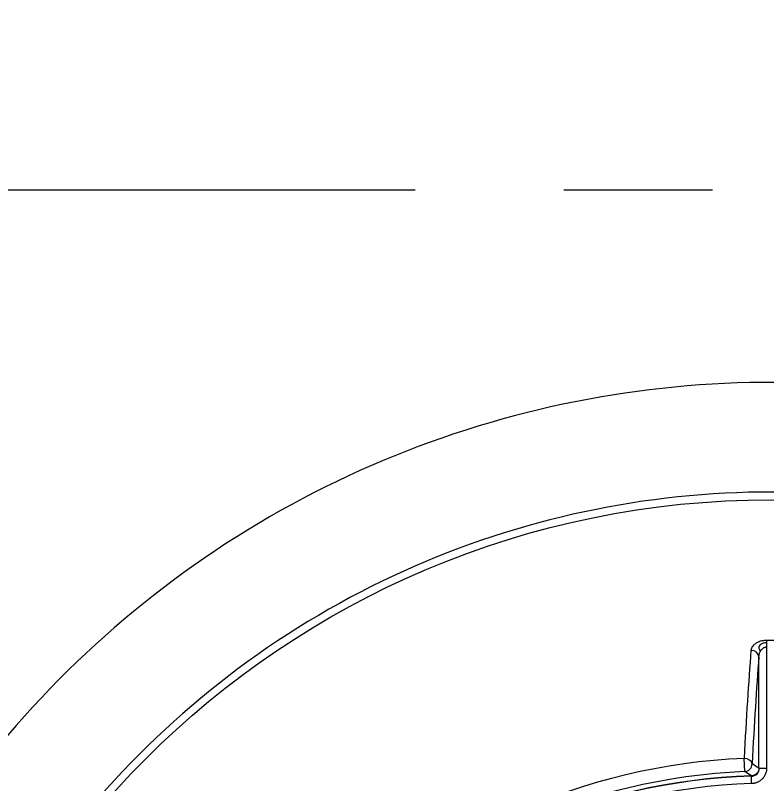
# Model space of a CAD drawing. Header units: millimetres. Extents: x 2234 to 3061, y 2092 to 2676.
# Drawn here: x 2685.66 to 2734.41, y 2354.46 to 2404.33 of the extents above; entities that cross this region are included whole.
import ezdxf

# ---------------------------------------------------------------- set-up
doc = ezdxf.new("R2010")
doc.units = ezdxf.units.MM
doc.linetypes.add('CENTER', pattern=[50.8, 31.75, -6.35, 6.35, -6.35])
for name, color, linetype, true_color in [('1', 7, 'Continuous', 0xffffff), ('20', 7, 'Continuous', 0xffffff), ('21', 7, 'Continuous', 0xffffff)]:
    doc.layers.add(name, color=color, linetype=linetype, true_color=true_color)
doc.layers.add('dim', color=82, linetype='Continuous', lineweight=9)
doc.styles.add('Capful-A', font='')
doc.styles.get('Capful-A').set_extended_font_data('Microsoft YaHei')
doc.dimstyles.new('Capful-A-2.5', dxfattribs={"dimscale": 2.5, "dimtxt": 2.5, "dimasz": 2.5, "dimexe": 1.5, "dimexo": 1, "dimgap": 1.5, "dimtad": 0, "dimdsep": 46, "dimtxsty": 'Capful-A', "dimcen": 0, "dimclrt": 2, "dimazin": 2, "dimtfac": 1, "dimtmove": 0, "dimatfit": 3, "dimfxl": 0, "dimtolj": 1, "dimtzin": 0, "dimarcsym": 0})

# ---------------------------------------------------------------- blocks, each defined once
blk = doc.blocks.new('*D39')
at = {"layer": 'Defpoints', "color": 0, "transparency": 16777216}
for p in [(2636.695, 2393.007), (2740.695, 2315.507), (2752.594, 2315.507)]:
    blk.add_point(p, dxfattribs=at)
at = {"layer": 'dim', "color": 0, "lineweight": -2, "transparency": 16777216}
blk.add_line((2741.945, 2315.507), (2752.594, 2315.507), dxfattribs=at)
at = {"layer": 'dim', "color": 2, "transparency": 16777216, "insert": (2761.586, 2315.507), "char_height": 6.25, "attachment_point": 5, "style": 'Capful-A', "bg_fill": 3, "box_fill_scale": 1.1, "bg_fill_color": 256, "bg_fill_true_color": 13158600, "bg_fill_transparency": 0}
blk.add_mtext('\\A1;77.5', dxfattribs=at)
blk = doc.blocks.new('*D40')
at = {"layer": 'Defpoints', "color": 0, "transparency": 16777216}
for p in [(2636.695, 2393.007), (2734.695, 2331.205), (2734.695, 2323.136)]:
    blk.add_point(p, dxfattribs=at)
at = {"layer": 'dim', "color": 0, "lineweight": -2, "transparency": 16777216}
blk.add_line((2734.695, 2324.385), (2734.695, 2331.205), dxfattribs=at)
at = {"layer": 'dim', "color": 2, "transparency": 16777216, "insert": (2734.695, 2336.901), "char_height": 6.25, "attachment_point": 5, "rotation": 90, "style": 'Capful-A', "bg_fill": 3, "box_fill_scale": 1.1, "bg_fill_color": 256, "bg_fill_true_color": 13158600, "bg_fill_transparency": 0}
blk.add_mtext('\\A1;98', dxfattribs=at)
blk = doc.blocks.new('*D45')
at = {"layer": 'Defpoints', "color": 0, "transparency": 16777216}
for p in [(2734.695, 2492.814), (2734.695, 2489.132), (2636.695, 2393.007)]:
    blk.add_point(p, dxfattribs=at)
at = {"layer": 'dim', "color": 0, "lineweight": -2, "transparency": 16777216}
blk.add_line((2734.695, 2490.382), (2734.695, 2492.814), dxfattribs=at)
at = {"layer": 'dim', "color": 2, "transparency": 16777216, "insert": (2734.695, 2498.51), "char_height": 6.25, "attachment_point": 5, "rotation": 90, "style": 'Capful-A', "bg_fill": 3, "box_fill_scale": 1.1, "bg_fill_color": 256, "bg_fill_true_color": 13158600, "bg_fill_transparency": 0}
blk.add_mtext('\\A1;98', dxfattribs=at)
blk = doc.blocks.new('*D46')
at = {"layer": 'Defpoints', "color": 0, "transparency": 16777216}
for p in [(2748.441, 2475.507), (2751.545, 2475.507), (2636.695, 2393.007)]:
    blk.add_point(p, dxfattribs=at)
at = {"layer": 'dim', "color": 0, "lineweight": -2, "transparency": 16777216}
blk.add_line((2749.69, 2475.507), (2751.545, 2475.507), dxfattribs=at)
at = {"layer": 'dim', "color": 2, "transparency": 16777216, "insert": (2760.564, 2475.507), "char_height": 6.25, "attachment_point": 5, "style": 'Capful-A', "bg_fill": 3, "box_fill_scale": 1.1, "bg_fill_color": 256, "bg_fill_true_color": 13158600, "bg_fill_transparency": 0}
blk.add_mtext('\\A1;82.5', dxfattribs=at)
blk = doc.blocks.new('*D47')
at = {"layer": 'Defpoints', "color": 0, "transparency": 16777216}
for p in [(2738.827, 2319.858), (2730.564, 2311.156)]:
    blk.add_point(p, dxfattribs=at)
at = {"layer": 'dim', "color": 0, "lineweight": -2, "transparency": 16777216}
for p, q in [((2745.713, 2327.109), (2742.27, 2323.484)), ((2730.564, 2311.156), (2738.827, 2319.858)), ((2727.121, 2307.531), (2723.678, 2303.905))]:
    blk.add_line(p, q, dxfattribs=at)
at = {"layer": 'dim', "color": 0, "transparency": 16777216}
for points in [[(2741.666, 2324.058), (2742.874, 2322.91), (2738.827, 2319.858)], [(2726.516, 2308.105), (2727.725, 2306.957), (2730.564, 2311.156)]]:
    blk.add_solid(points, dxfattribs=at)
at = {"layer": 'dim', "color": 2, "transparency": 16777216, "insert": (2760.708, 2342.9), "char_height": 6.25, "attachment_point": 5, "rotation": 46.4805, "style": 'Capful-A', "bg_fill": 3, "box_fill_scale": 1.1, "bg_fill_color": 256, "bg_fill_true_color": 13158600, "bg_fill_transparency": 0}
blk.add_mtext('\\A1;{\\fGulim|b0|i0|c129|p0;∅12}镶针孔', dxfattribs=at)

msp = doc.modelspace()

# ---------------------------------------------------------------- linework, layer by layer
at = {"layer": '1', "color": 1, "linetype": 'CENTER', "lineweight": 18, "ltscale": 1.52}
msp.add_line((2431.695, 2393.007), (2841.695, 2393.007), dxfattribs=at)
at = {"layer": '20', "color": 7, "linetype": 'Continuous', "lineweight": 18}
msp.add_arc((2734.695, 2315.507), 65, 76.70874, 169.22418, dxfattribs=at)
at = {"layer": '21', "color": 7, "linetype": 'Continuous', "lineweight": 18}
for p, q in [((2734.408, 2363.759), (2734.411, 2363.337)), ((2734.411, 2363.337), (2734.411, 2355.466)), ((2733.909, 2355.466), (2733.909, 2362.693)), ((2732.987, 2355.243), (2732.95, 2356.1)), ((2733.909, 2355.466), (2734.411, 2355.466)), ((2733.439, 2354.463), (2733.422, 2354.965))]:
    msp.add_line(p, q, dxfattribs=at)
msp.add_circle((2734.695, 2315.507), 57.383, dxfattribs=at)
msp.add_circle((2734.695, 2315.507), 57.383, dxfattribs=at)
for radius, start, end in [(65, 76.70874, 169.22418), (57.886, 70.75015, 168.68839), (48.253, 89.6591, 90.3409), (48.253, 89.6591, 90.3409), (40.63, 92.4619, 177.5381), (39.772, 92.4619, 177.5381), (39.478, 91.8478, 178.1522), (39.461, 91.8478, 178.1522), (38.976, 91.8478, 178.1522)]:
    msp.add_arc((2734.695, 2315.507), radius, start, end, dxfattribs=at)
for centre, major_axis, ratio, start_param, end_param in [((2735.073, 2315.507), (0, -57.384), 0.052336, 3.734088, 3.926602), ((2733.407, 2362.693), (-0.501, 0.039), 0.828413, 3.235167, 4.799375), ((2735.571, 2315.507), (0, 56.882), 0.052336, 0.592496, 0.785009), ((2732.965, 2355.744), (-0.502, 0.026), 0.706413, 3.215602, 4.77981), ((2732.965, 2355.744), (-0.266, -0.426), 0.998098, 0.6017, 2.127785), ((2688.314, 2315.508), (-70.361, 0.001), 0.745658, 4.00742, 4.015635)]:
    msp.add_ellipse(centre, major_axis=major_axis, ratio=ratio, start_param=start_param, end_param=end_param, dxfattribs=at)
for points, knots in [([(2734.408, 2363.759), (2734.372, 2363.759), (2734.337, 2363.758), (2734.266, 2363.752), (2734.231, 2363.748), (2734.129, 2363.733), (2734.063, 2363.719), (2733.986, 2363.696), (2733.97, 2363.691), (2733.94, 2363.68), (2733.925, 2363.675), (2733.881, 2363.658), (2733.853, 2363.646), (2733.772, 2363.608), (2733.723, 2363.58), (2733.656, 2363.533), (2733.636, 2363.517), (2733.596, 2363.484), (2733.578, 2363.467), (2733.527, 2363.415), (2733.499, 2363.379), (2733.464, 2363.324), (2733.453, 2363.305), (2733.439, 2363.276), (2733.435, 2363.267), (2733.427, 2363.247), (2733.424, 2363.238), (2733.407, 2363.189), (2733.399, 2363.15), (2733.396, 2363.11)], [0, 0, 0, 0, 0.0625, 0.0625, 0.125, 0.125, 0.25, 0.25, 0.28125, 0.28125, 0.3125, 0.3125, 0.375, 0.375, 0.5, 0.5, 0.5625, 0.5625, 0.625, 0.625, 0.75, 0.75, 0.8125, 0.8125, 0.84375, 0.84375, 0.875, 0.875, 1, 1, 1, 1]), ([(2734.409, 2363.61), (2734.406, 2363.61), (2734.402, 2363.61), (2734.326, 2363.608), (2734.254, 2363.596), (2734.065, 2363.534), (2733.978, 2363.463), (2733.896, 2363.309), (2733.899, 2363.225), (2733.961, 2363.122), (2733.984, 2363.095), (2734.012, 2363.07)], [0, 0, 0, 0, 0.008355, 0.008355, 0.181385, 0.181385, 0.527444, 0.527444, 0.873504, 0.873504, 1, 1, 1, 1]), ([(2733.909, 2362.693), (2733.91, 2362.728), (2733.913, 2362.762), (2733.924, 2362.831), (2733.931, 2362.865), (2733.95, 2362.932), (2733.962, 2362.965), (2733.983, 2363.013), (2733.99, 2363.029), (2734.007, 2363.061), (2734.016, 2363.077), (2734.035, 2363.108), (2734.045, 2363.123), (2734.067, 2363.153), (2734.079, 2363.167), (2734.104, 2363.195), (2734.118, 2363.208), (2734.146, 2363.234), (2734.161, 2363.246), (2734.194, 2363.269), (2734.211, 2363.28), (2734.237, 2363.294), (2734.247, 2363.298), (2734.265, 2363.307), (2734.275, 2363.311), (2734.295, 2363.318), (2734.305, 2363.321), (2734.326, 2363.326), (2734.336, 2363.329), (2734.368, 2363.334), (2734.389, 2363.337), (2734.411, 2363.337)], [0, 0, 0, 0, 0.125, 0.125, 0.25, 0.25, 0.375, 0.375, 0.4375, 0.4375, 0.5, 0.5, 0.5625, 0.5625, 0.625, 0.625, 0.6875, 0.6875, 0.75, 0.75, 0.8125, 0.8125, 0.84375, 0.84375, 0.875, 0.875, 0.90625, 0.90625, 0.9375, 0.9375, 1, 1, 1, 1]), ([(2733.909, 2355.466), (2733.909, 2355.45), (2733.908, 2355.434), (2733.905, 2355.402), (2733.901, 2355.37), (2733.893, 2355.339), (2733.884, 2355.308), (2733.879, 2355.293), (2733.86, 2355.248), (2733.846, 2355.22), (2733.819, 2355.179), (2733.81, 2355.166), (2733.79, 2355.141), (2733.779, 2355.129), (2733.757, 2355.106), (2733.745, 2355.094), (2733.72, 2355.074), (2733.707, 2355.064), (2733.681, 2355.045), (2733.667, 2355.037), (2733.639, 2355.021), (2733.624, 2355.014), (2733.58, 2354.994), (2733.55, 2354.984), (2733.503, 2354.974), (2733.487, 2354.971), (2733.455, 2354.967), (2733.439, 2354.966), (2733.422, 2354.965)], [0, 0, 0, 0, 0.0625, 0.0625, 0.125, 0.1875, 0.1875, 0.25, 0.25, 0.375, 0.375, 0.4375, 0.4375, 0.5, 0.5, 0.5625, 0.5625, 0.625, 0.625, 0.6875, 0.6875, 0.75, 0.75, 0.875, 0.875, 0.9375, 0.9375, 1, 1, 1, 1]), ([(2733.423, 2354.949), (2733.561, 2354.946), (2733.697, 2355.003), (2733.885, 2355.197), (2733.938, 2355.331), (2733.934, 2355.466)], [0, 0, 0, 0, 0.505274, 0.505274, 1, 1, 1, 1]), ([(2734.411, 2355.466), (2734.411, 2355.434), (2734.409, 2355.402), (2734.403, 2355.338), (2734.394, 2355.275), (2734.379, 2355.212), (2734.365, 2355.166), (2734.36, 2355.151), (2734.349, 2355.12), (2734.344, 2355.105), (2734.313, 2355.03), (2734.284, 2354.974), (2734.231, 2354.893), (2734.213, 2354.867), (2734.183, 2354.829), (2734.172, 2354.817), (2734.151, 2354.792), (2734.14, 2354.78), (2734.106, 2354.745), (2734.082, 2354.723), (2734.033, 2354.681), (2734.008, 2354.662), (2733.955, 2354.625), (2733.927, 2354.607), (2733.871, 2354.576), (2733.842, 2354.561), (2733.754, 2354.523), (2733.694, 2354.502), (2733.615, 2354.484), (2733.599, 2354.481), (2733.567, 2354.475), (2733.519, 2354.468), (2733.471, 2354.464), (2733.439, 2354.463)], [0, 0, 0, 0, 0.0625, 0.0625, 0.125, 0.1875, 0.1875, 0.21875, 0.21875, 0.25, 0.25, 0.375, 0.375, 0.4375, 0.4375, 0.46875, 0.46875, 0.5, 0.5, 0.5625, 0.5625, 0.625, 0.625, 0.6875, 0.6875, 0.75, 0.75, 0.875, 0.875, 0.90625, 0.90625, 0.9375, 1, 1, 1, 1])]:
    msp.add_open_spline(points, degree=3, knots=knots, dxfattribs=at)
msp.add_open_spline([(2733.422, 2354.965), (2733.277, 2355.058), (2733.132, 2355.151), (2732.987, 2355.243)], degree=3, dxfattribs=at)

# ---------------------------------------------------------------- next in the draw order: dimensions: what is measured, and where the dimension line sits
at = {"layer": 'dim'}
dim = msp.add_ordinate_dim(feature_location=(2740.695, 2315.507), offset=(11.899, 0), dtype=0, origin=(2636.695, 2393.007), dimstyle='Capful-A-2.5', override={"dimasz": 2, "dimexe": 0.49975, "dimexo": 0.49975, "dimgap": 0.49975}, dxfattribs=at)
dim.commit()
dim.dimension.update_dxf_attribs({"geometry": '*D39', "text_midpoint": (2761.586, 2315.507)})

# ---------------------------------------------------------------- next in the draw order: dimensions: what is measured, and where the dimension line sits
dim = msp.add_ordinate_dim(feature_location=(2734.695, 2323.136), offset=(0, 8.07), dtype=1, origin=(2636.695, 2393.007), dimstyle='Capful-A-2.5', override={"dimasz": 2, "dimexe": 0.49975, "dimexo": 0.49975, "dimgap": 0.49975}, dxfattribs=at)
dim.commit()
dim.dimension.update_dxf_attribs({"geometry": '*D40', "text_midpoint": (2734.695, 2336.901)})

# ---------------------------------------------------------------- next in the draw order: dimensions: what is measured, and where the dimension line sits
dim = msp.add_ordinate_dim(feature_location=(2734.695, 2489.132), offset=(0, 3.682), dtype=1, origin=(2636.695, 2393.007), dimstyle='Capful-A-2.5', override={"dimasz": 2, "dimexe": 0.49975, "dimexo": 0.49975, "dimgap": 0.49975}, dxfattribs=at)
dim.commit()
dim.dimension.update_dxf_attribs({"geometry": '*D45', "text_midpoint": (2734.695, 2498.51)})
dim = msp.add_diameter_dim_2p(p1=(2730.564, 2311.156), p2=(2738.827, 2319.858), text='{\\fGulim|b0|i0|c129|p0;<>}镶针孔', dimstyle='Capful-A-2.5', override={"dimasz": 2, "dimexe": 0.49975, "dimexo": 0.49975, "dimgap": 0.49975}, dxfattribs=at)
dim.commit()
dim.dimension.update_dxf_attribs({"geometry": '*D47', "text_midpoint": (2760.708, 2342.9)})

# ---------------------------------------------------------------- next in the draw order: dimensions: what is measured, and where the dimension line sits
dim = msp.add_ordinate_dim(feature_location=(2748.441, 2475.507), offset=(3.104, 0), dtype=0, origin=(2636.695, 2393.007), dimstyle='Capful-A-2.5', override={"dimasz": 2, "dimexe": 0.49975, "dimexo": 0.49975, "dimgap": 0.49975}, dxfattribs=at)
dim.commit()
dim.dimension.update_dxf_attribs({"geometry": '*D46', "text_midpoint": (2760.564, 2475.507)})

doc.saveas('drawing.dxf')
